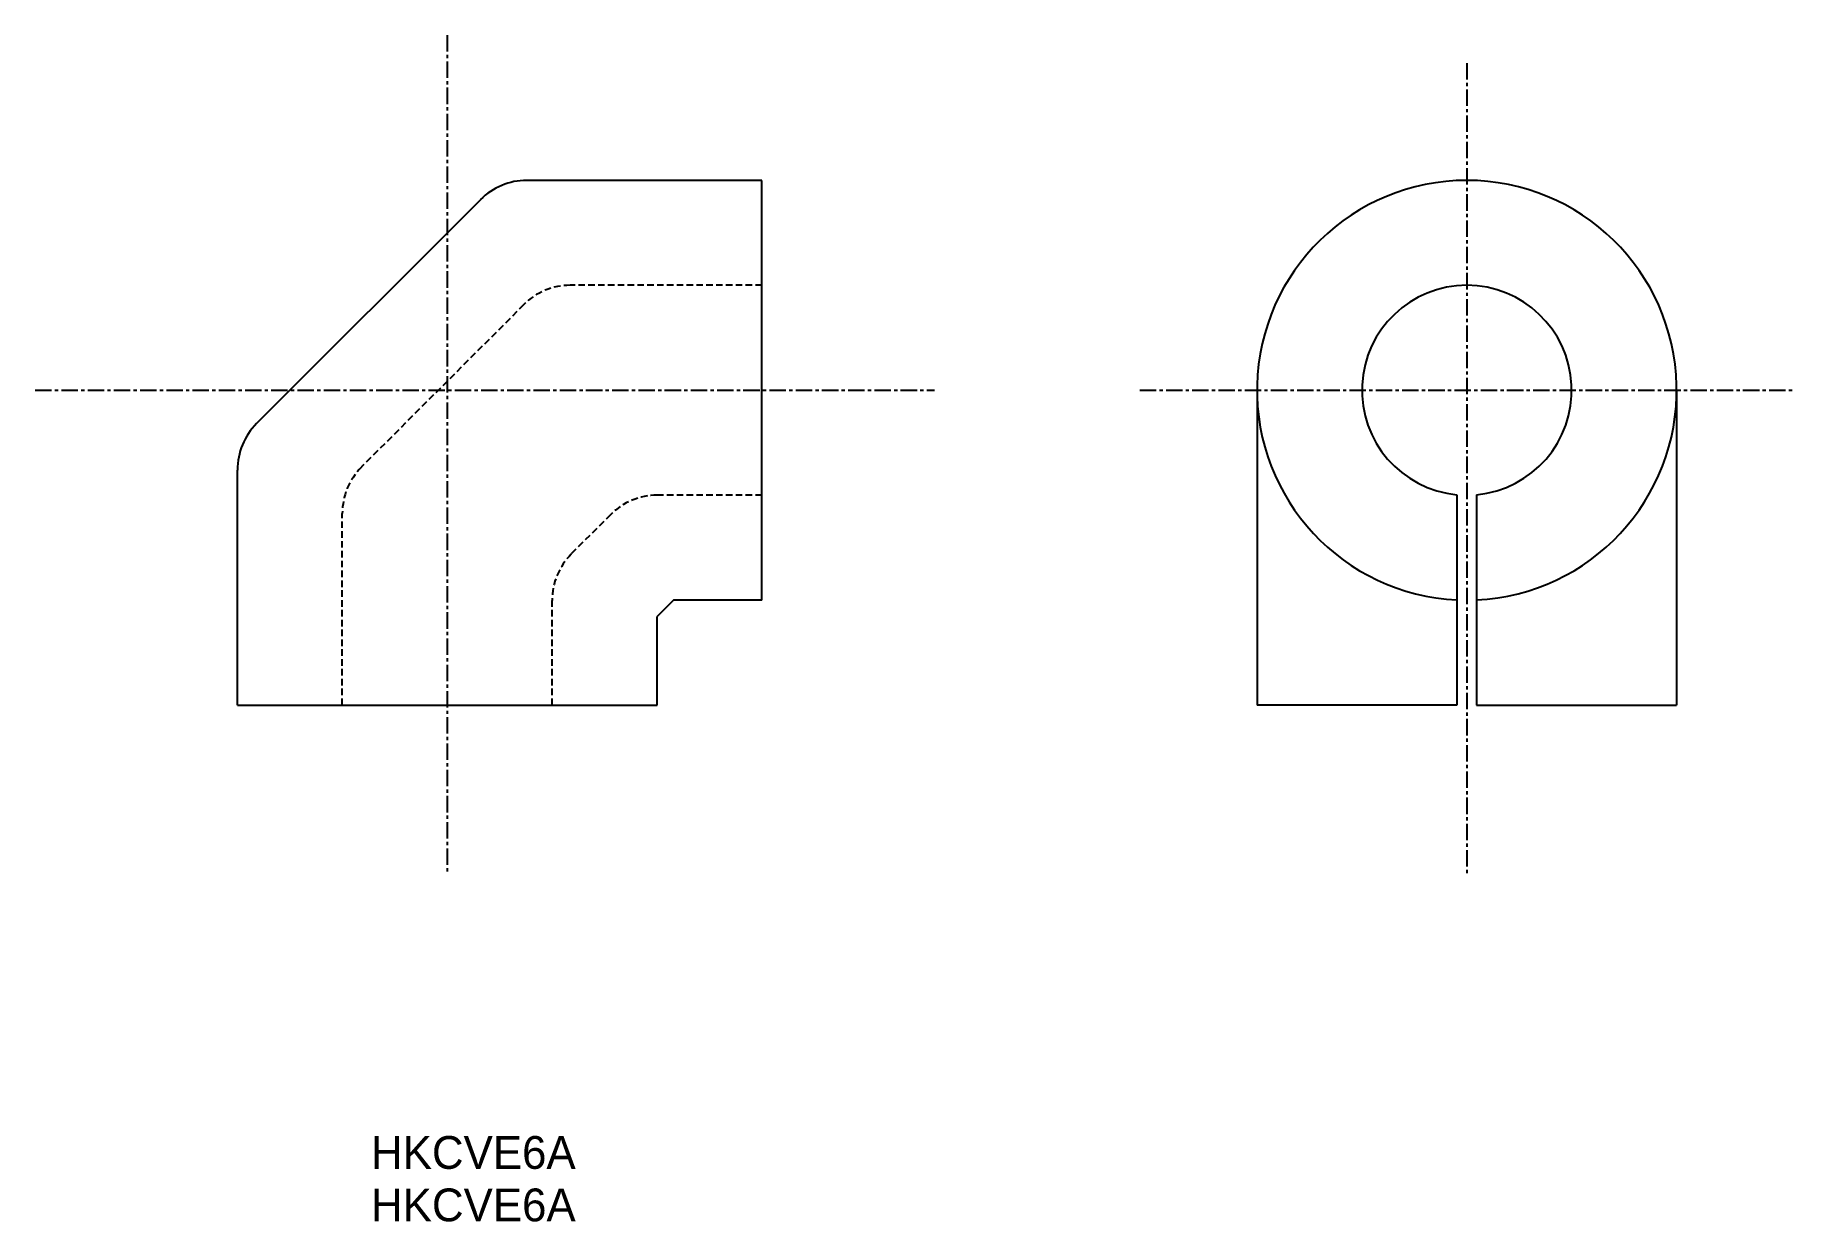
# Model space of a CAD drawing. Extents: x 939 to 1073, y -2 to 89.
import ezdxf

# ---------------------------------------------------------------- set-up
doc = ezdxf.new("R2010")
doc.units = 0
doc.linetypes.add('CENTER', pattern=[2, 1.25, -0.25, 0.25, -0.25])
doc.linetypes.add('DASHED', pattern=[0.75, 0.5, -0.25])
doc.layers.get('0').update_dxf_attribs({"linetype": 'CONTINUOUS'})
doc.layers.add('CENTER', color=1, linetype='CENTER')

msp = doc.modelspace()

# ---------------------------------------------------------------- linework, layer by layer
at = {"color": 7, "linetype": 'CONTINUOUS'}
for p, q in [((994.67, 77.48), (976.74, 77.48)), ((994.67, 45.48), (994.67, 77.48)), ((973.2, 76.01), (956.13, 58.94)), ((1032.43, 61.48), (1032.43, 37.48)), ((1064.43, 61.48), (1064.43, 37.48)), ((954.67, 37.48), (954.67, 55.4)), ((1047.68, 53.51), (1047.68, 37.48)), ((1049.18, 53.51), (1049.18, 37.48)), ((987.92, 45.48), (986.67, 44.22)), ((994.67, 45.48), (987.92, 45.48)), ((986.67, 37.48), (986.67, 44.22)), ((954.67, 37.48), (986.67, 37.48)), ((1047.68, 37.48), (1032.43, 37.48)), ((1049.18, 37.48), (1064.43, 37.48))]:
    msp.add_line(p, q, dxfattribs=at)
at = {"color": 3, "linetype": 'DASHED'}
for p, q in [((994.67, 69.48), (980.05, 69.48)), ((976.52, 68.01), (964.13, 55.63)), ((994.67, 53.48), (986.68, 53.48)), ((962.67, 37.48), (962.67, 52.09)), ((983.14, 52.01), (980.13, 49)), ((978.67, 37.48), (978.67, 45.46))]:
    msp.add_line(p, q, dxfattribs=at)
at = {"color": 7, "linetype": 'CONTINUOUS'}
for centre, radius, start, end in [((976.74, 72.48), 5, 90, 135), ((1048.43, 61.48), 16, 272.6867, 267.3133), ((1048.43, 61.48), 8, 275.3794, 264.6206), ((959.67, 55.4), 5, 135, 180)]:
    msp.add_arc(centre, radius, start, end, dxfattribs=at)
at = {"color": 3, "linetype": 'DASHED'}
for centre, start, end in [((980.05, 64.48), 90, 135), ((967.67, 52.09), 135, 180), ((986.68, 48.48), 90, 135), ((983.67, 45.46), 135, 180)]:
    msp.add_arc(centre, 5, start, end, dxfattribs=at)
at = {"layer": 'CENTER', "color": 1, "linetype": 'CENTER'}
for p, q in [((970.67, 88.55), (970.67, 24.66)), ((1048.43, 86.42), (1048.43, 24.66)), ((939.25, 61.48), (1007.83, 61.48)), ((1023.49, 61.48), (1073.37, 61.48))]:
    msp.add_line(p, q, dxfattribs=at)

# ---------------------------------------------------------------- texts
for p in [(964.86, 2.12), (964.86, -1.88)]:
    msp.add_text('HKCVE6A', height=2.5).set_placement(p)

doc.saveas('drawing.dxf')
